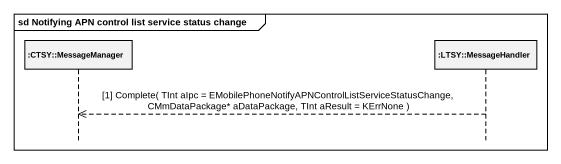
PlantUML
@startuml
mainframe sd Notifying APN control list service status change
hide footbox
participant ":CTSY::MessageManager" as CTSY_MessageManager
participant ":LTSY::MessageHandler" as LTSY_MessageHandler

LTSY_MessageHandler -->> CTSY_MessageManager : [1] Complete( TInt aIpc = EMobilePhoneNotifyAPNControlListServiceStatusChange, CMmDataPackage* aDataPackage, TInt aResult = KErrNone )
@enduml
